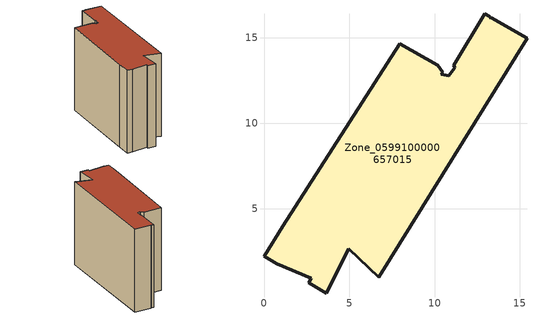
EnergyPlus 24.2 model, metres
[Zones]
Zone_0599100000657015
 floor ground (C_G): 10.18,13.39 10.48,12.99 10.39,12.86 10.83,12.79 11.16,13.24 11.12,13.39 12.94,16.4 13.19,16.26 13.28,16.14 13.32,16.19 15.41,14.99 6.73,0.98 4.96,2.65 3.65,0.05 2.62,0.67 2.77,0.91 0.75,1.77 0,2.22 1.09,3.95 7.96,14.66 z0
 wall outside (C_F): 12.94,16.4 11.12,13.39 11.16,13.24 10.83,12.79 10.39,12.86 10.48,12.99 10.18,13.39 7.96,14.66 1.09,3.95 0,2.22 0.75,1.77 2.77,0.91 2.62,0.67 3.65,0.05 4.96,2.65 6.73,0.98 15.41,14.99 13.32,16.19 13.28,16.14 13.19,16.26 12.94,16.4 z0:11.76
 roof outside (C_R): 10.48,12.99 10.18,13.39 7.96,14.66 1.09,3.95 0,2.22 0.75,1.77 2.77,0.91 2.62,0.67 3.65,0.05 4.96,2.65 6.73,0.98 15.41,14.99 13.32,16.19 13.28,16.14 13.19,16.26 12.94,16.4 11.12,13.39 11.16,13.24 10.83,12.79 10.39,12.86 z11.76
[BUILDING]
Pand.0599100000657015: North Axis=0; Terrain=City; Loads Convergence Tolerance Value=0.04; Temperature Convergence Tolerance Value=0.4; Solar Distribution=FullExterior; Maximum Number of Warmup Days=25; Minimum Number of Warmup Days=1
[Site:Location]
Rotterdam.The.Hague.AP_ZH_NLD Design_Conditions: Latitude=51.96; Longitude=4.45; Time Zone=1; Elevation=-4.5
[SITE:GROUNDTEMPERATURE:BUILDINGSURFACE]
18, 18, 18, 18, 18, 18, 18, 18, 18, 18, 18, 18
[MATERIAL] Thermal Absorptance=0.9; Solar Absorptance=0.7; Visible Absorptance=0.7
Name | Roughness | Thickness | Conductivity | Density | Specific Heat
G.TI.1946 | MediumSmooth | 0.15 | 1 | 540 | 1210
F.TI.1946 | Rough | 0.3 | 0.857143 | 1920 | 840
R.TI.1946 | MediumRough | 0.2 | 0.1 | 1500 | 1000
[CONSTRUCTION]
C_G: G.TI.1946
C_F: F.TI.1946
C_R: R.TI.1946
[ZONE]
Zone_0599100000657015: Type=1; Multiplier=1; Ceiling Height=Autocalculate; Volume=Autocalculate; Floor Area=autocalculate; Part of Total Floor Area=Yes
[ZONEINFILTRATION:DESIGNFLOWRATE]
Infil_Zone_0599100000657015: Zone or ZoneList or Space or SpaceList=Zone_0599100000657015; Schedule=AlwaysOn; Design Flow Rate Calculation Method=Flow/Area; Flow Rate per Floor Area=0.003; Constant Term Coefficient=1; Temperature Term Coefficient=0; Velocity Term Coefficient=0; Velocity Squared Term Coefficient=0
[HVACTEMPLATE:ZONE:IDEALLOADSAIRSYSTEM]
Zone_0599100000657015: Maximum Heating Supply Air Temperature=50; Minimum Cooling Supply Air Temperature=13; Maximum Heating Supply Air Humidity Ratio=0.0156; Minimum Cooling Supply Air Humidity Ratio=0.0077; Heating Limit=NoLimit; Cooling Limit=NoLimit; Dehumidification Control Type=ConstantSensibleHeatRatio; Cooling Sensible Heat Ratio=0.7; Dehumidification Setpoint=60; Humidification Control Type=None; Humidification Setpoint=30; Outdoor Air Method=None; Outdoor Air Flow Rate per Person=0.00944; Outdoor Air Flow Rate per Zone Floor Area=0; Outdoor Air Flow Rate per Zone=0; Demand Controlled Ventilation Type=None; Outdoor Air Economizer Type=NoEconomizer; Heat Recovery Type=None; Sensible Heat Recovery Effectiveness=0.7; Latent Heat Recovery Effectiveness=0.65
[ZONECONTROL:THERMOSTAT]
ThermostatControl_Zone_0599100000657015: Zone or ZoneList=Zone_0599100000657015; Control Type Schedule=DualSetpointControlType; Control 1=Thermostat_Zone_0599100000657015; Temperature Difference Between Cutout And Setpoint=0
[THERMOSTATSETPOINT:DUALSETPOINT]
Thermostat_Zone_0599100000657015: Heating Setpoint Temperature Schedule=HeatingSetpoint_Zone_0599100000657015; Cooling Setpoint Temperature Schedule=CoolingSetpoint_Zone_0599100000657015
[SCHEDULE:COMPACT]
HeatingSetpoint_Zone_0599100000657015: Through: 12/31, For: AllDays, Until: 24:00, 21
CoolingSetpoint_Zone_0599100000657015: Through: 12/31, For: AllDays, Until: 24:00, 24
DualSetpointControlType: Through: 12/31, For: AllDays, Until: 24:00, 4
AlwaysOn: Through: 12/31, For: AllDays, Until: 24:00, 1
